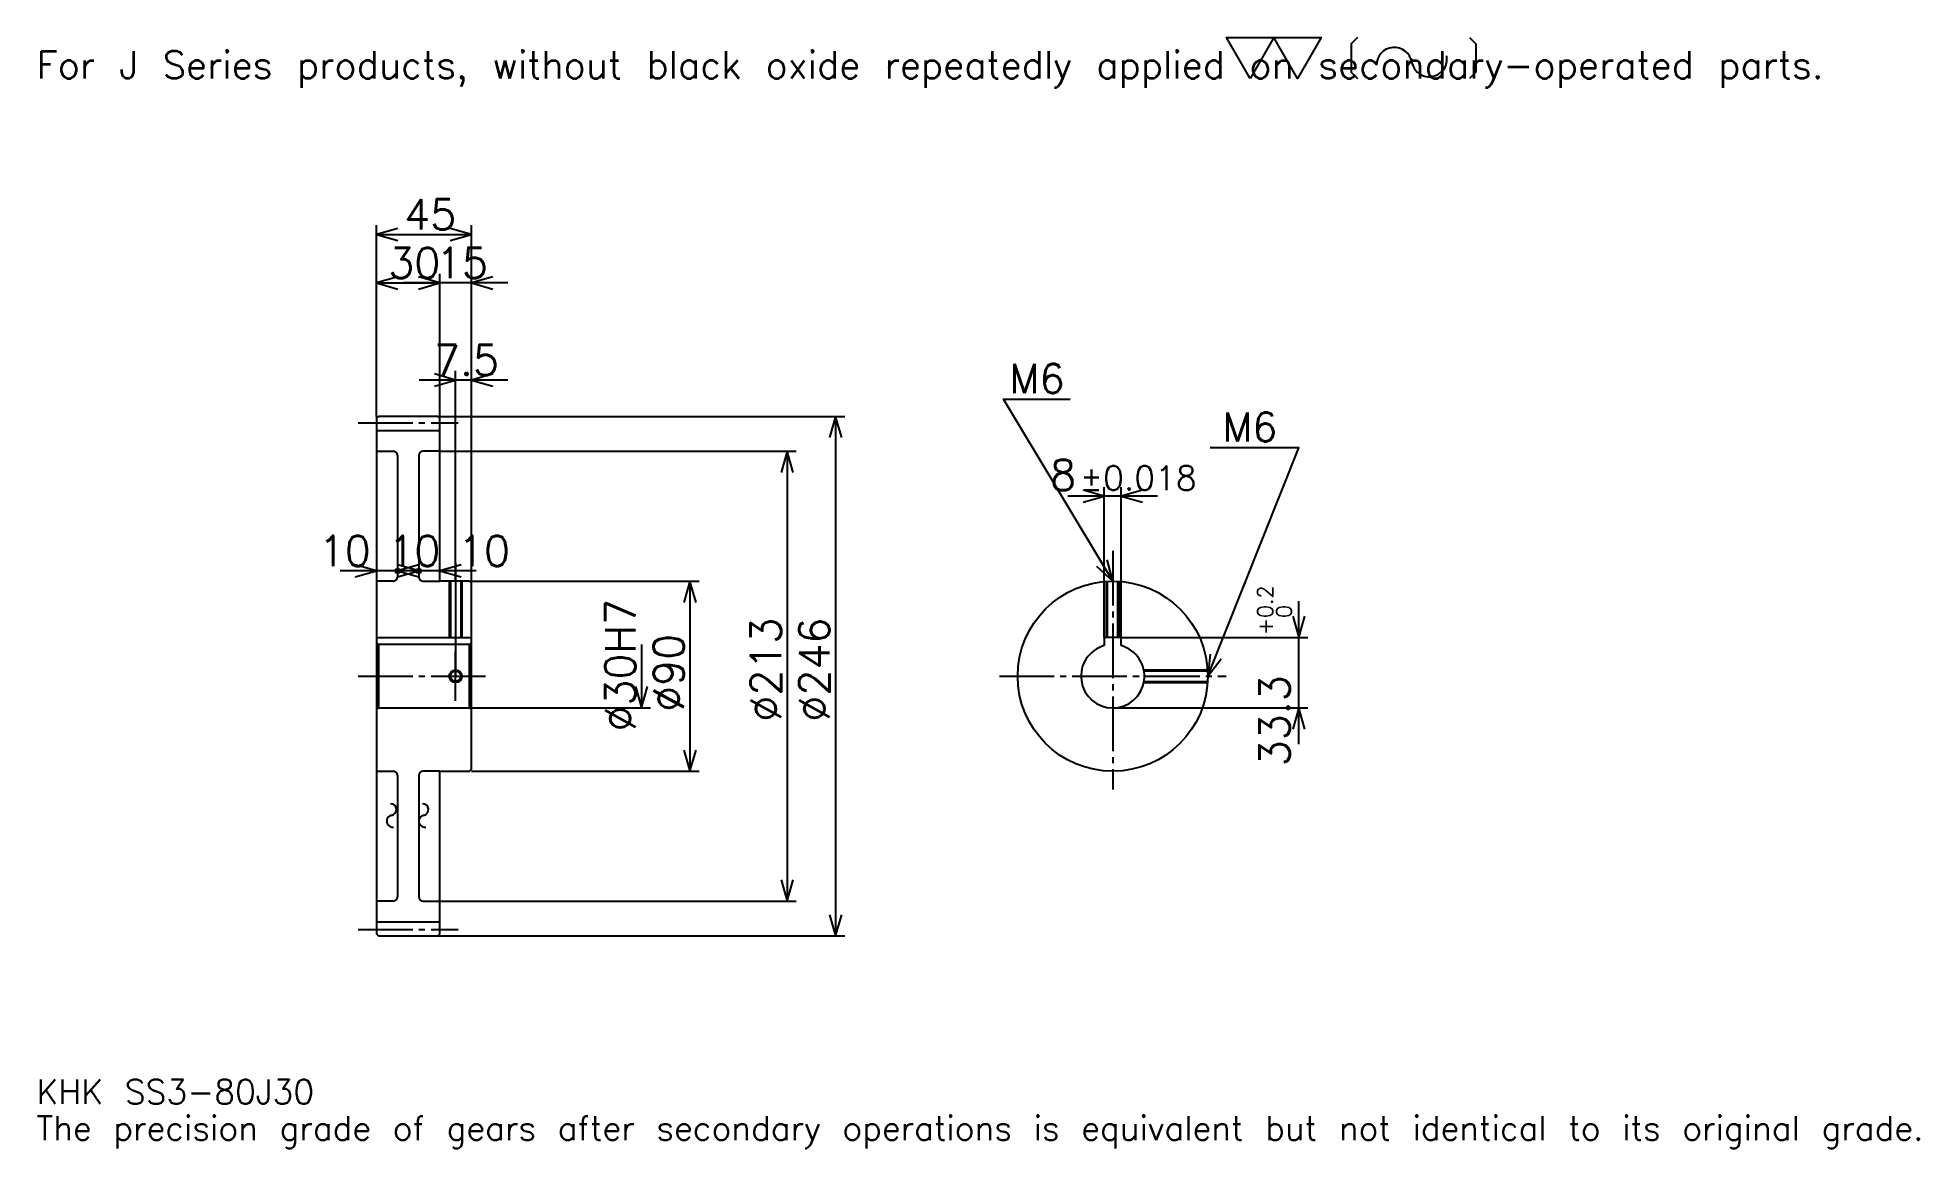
# Model space of a CAD drawing. Extents: x 29 to 920, y 11 to 536.
import ezdxf

# ---------------------------------------------------------------- set-up
doc = ezdxf.new("R2010")
doc.units = 0
doc.linetypes.add('DASHDOT', pattern=[34.468084, 25.851064, -2.87234, 2.87234, -2.87234])
doc.layers.get('0').update_dxf_attribs({"linetype": 'CONTINUOUS'})
doc.layers.add('DASHDOT', color=6, linetype='DASHDOT')
doc.styles.add('KANJI', font='TXT', dxfattribs={"bigfont": 'BIGFONT'})

msp = doc.modelspace()

# ---------------------------------------------------------------- linework, layer by layer
at = {"color": 5}
for p, q in [((189.574463, 357.095764), (189.574463, 447.574463)), ((234.574463, 357.095764), (234.574463, 447.574463)), ((189.574463, 443.265961), (234.574463, 443.265961)), ((189.574463, 420.287231), (219.574463, 420.287231)), ((251.808502, 420.287231), (202.340424, 420.287231)), ((219.574463, 357.095764), (219.574463, 424.595764)), ((251.808502, 374.329773), (209.840424, 374.329773)), ((227.074463, 357.095764), (227.074463, 378.638306)), ((189.574463, 357.095764), (189.574463, 356.095764)), ((218.574463, 357.095764), (234.574463, 357.095764)), ((219.574463, 356.095764), (219.574463, 357.095764)), ((227.074463, 279.095764), (227.074463, 357.095764)), ((227.074463, 279.095764), (227.074463, 357.095764)), ((234.574463, 357.095764), (411.223389, 357.095764)), ((234.574463, 278.095764), (234.574463, 357.095764)), ((406.914886, 357.095764), (406.914886, 111.095749)), ((219.574463, 340.595764), (234.574463, 340.595764)), ((234.574463, 340.595764), (388.24469, 340.595764)), ((383.936157, 340.595764), (383.936157, 127.595749)), ((534.085083, 252.395752), (534.085083, 323.617035)), ((542.085083, 252.395752), (542.085083, 323.617035)), ((559.319153, 319.308533), (516.851074, 319.308533)), ((216.808502, 283.968079), (172.340424, 283.968079)), ((226.808502, 283.968079), (182.340424, 283.968079)), ((236.808502, 283.968079), (192.340424, 283.968079)), ((234.574463, 279.095764), (342.287231, 279.095764)), ((337.978729, 279.095764), (337.978729, 189.095749)), ((626.170227, 201.86171), (626.170227, 269.629791)), ((542.085083, 252.395752), (630.47876, 252.395752)), ((315, 249.095749), (315, 219.095749)), ((234.574463, 219.095749), (319.308502, 219.095749)), ((538.085083, 219.095749), (630.47876, 219.095749)), ((234.574463, 189.095749), (342.287231, 189.095749)), ((219.574463, 127.595749), (234.574463, 127.595749)), ((234.574463, 127.595749), (388.24469, 127.595749)), ((218.574463, 111.095749), (234.574463, 111.095749)), ((234.574463, 111.095749), (411.223389, 111.095749))]:
    msp.add_line(p, q, dxfattribs=at)
at = {"color": 4}
for p, q in [((189.574463, 350.345764), (219.574463, 350.345764)), ((189.574463, 340.595764), (197.574463, 340.595764)), ((199.574463, 338.595764), (199.574463, 281.095764)), ((209.574463, 338.595764), (209.574463, 281.095764)), ((219.574463, 340.595764), (211.574463, 340.595764)), ((197.574463, 279.095764), (189.574463, 279.095764)), ((211.574463, 279.095764), (219.574463, 279.095764)), ((189.574463, 252.395752), (234.574463, 252.395752)), ((234.574463, 250.095749), (233.574463, 249.095749)), ((189.574463, 218.095749), (190.574463, 219.095749)), ((234.574463, 218.095749), (233.574463, 219.095749)), ((189.574463, 189.095749), (197.574463, 189.095749)), ((199.574463, 187.095749), (199.574463, 129.595749)), ((209.574463, 187.095749), (209.574463, 129.595749)), ((219.574463, 189.095749), (211.574463, 189.095749)), ((197.574463, 127.595749), (189.574463, 127.595749)), ((211.574463, 127.595749), (219.574463, 127.595749)), ((189.574463, 117.845749), (219.574463, 117.845749))]:
    msp.add_line(p, q, dxfattribs=at)
at = {"color": 7}
for points in [[(603.191467, 517.021301), (591.989319, 536.438354), (636.797852, 536.438354), (625.595703, 517.021301), (614.393616, 536.438354), (603.191467, 517.021301)], [(653.974426, 536.438354), (650.987183, 533.451111), (650.987183, 520.008545), (653.974426, 517.021301)], [(706.997864, 536.438354), (709.985107, 533.451111), (709.985107, 520.008545), (706.997864, 517.021301)]]:
    msp.add_lwpolyline(points, dxfattribs=at)
at = {"color": 5}
for points in [[(199.627655, 446.138306), (189.574463, 443.265961), (199.627655, 440.393616)], [(224.521271, 440.393616), (234.574463, 443.265961), (224.521271, 446.138306)], [(199.627655, 423.159607), (189.574463, 420.287231), (199.627655, 417.414917)], [(209.521271, 417.414917), (219.574463, 420.287231), (209.521271, 423.159607)], [(209.521271, 417.414917), (219.574463, 420.287231), (209.521271, 423.159607)], [(244.627655, 423.159607), (234.574463, 420.287231), (244.627655, 417.414917)], [(217.021271, 371.457458), (227.074463, 374.329773), (217.021271, 377.202148)], [(244.627655, 377.202148), (234.574463, 374.329773), (244.627655, 371.457458)], [(538.085083, 279.095764), (486.382965, 365.265961), (517.97876, 365.265961)], [(409.787231, 347.042542), (406.914886, 357.095764), (404.042542, 347.042542)], [(386.808533, 330.542542), (383.936157, 340.595764), (381.063843, 330.542542)], [(583.085083, 234.095749), (626.170166, 342.287231), (584.234009, 342.287231)], [(524.031921, 316.436188), (534.085083, 319.308533), (524.031921, 322.180847)], [(552.138306, 322.180847), (542.085083, 319.308533), (552.138306, 316.436188)], [(179.521271, 281.095764), (189.574463, 283.968079), (179.521271, 286.840424)], [(199.521271, 281.095764), (209.574463, 283.968079), (199.521271, 286.840424)], [(209.627655, 286.840424), (199.574463, 283.968079), (209.627655, 281.095764)], [(229.627655, 286.840424), (219.574463, 283.968079), (229.627655, 281.095764)], [(530.449768, 286.238464), (538.085083, 279.095764), (535.375793, 289.194092)], [(199.574463, 283.968079), (198.712769, 284.829803), (200.436157, 284.829803), (200.436157, 283.106384), (198.712769, 283.106384), (198.712769, 284.829803), (199.574463, 283.968079), (200.436157, 283.106384), (200.436157, 284.829803), (199.574463, 283.968079)], [(209.574463, 283.968079), (208.712769, 284.829803), (210.436157, 284.829803), (210.436157, 283.106384), (208.712769, 283.106384), (208.712769, 284.829803), (209.574463, 283.968079), (210.436157, 283.106384), (210.436157, 284.829803), (209.574463, 283.968079)], [(340.851074, 269.042542), (337.978729, 279.095764), (335.106384, 269.042542)], [(623.297852, 262.448944), (626.170227, 252.395752), (629.042603, 262.448944)], [(584.135986, 244.498276), (583.085083, 234.095749), (589.473022, 242.37291)], [(312.127655, 229.148941), (315, 219.095749), (317.872314, 229.148941)], [(629.042603, 209.042557), (626.170227, 219.095749), (623.297852, 209.042557)], [(335.106384, 199.148941), (337.978729, 189.095749), (340.851074, 199.148941)], [(381.063843, 137.648941), (383.936157, 127.595749), (386.808533, 137.648941)], [(404.042542, 121.148941), (406.914886, 111.095749), (409.787231, 121.148941)]]:
    msp.add_lwpolyline(points, dxfattribs=at)
at = {"color": 4}
for points in [[(219.574463, 356.095764), (218.574463, 357.095764), (190.574463, 357.095764), (189.574463, 356.095764), (189.574463, 218.095749)], [(189.574463, 218.095749), (189.574463, 112.095749), (190.574463, 111.095749), (218.574463, 111.095749), (219.574463, 112.095749), (219.574463, 189.095749), (233.574463, 189.095749), (234.574463, 190.095749), (234.574463, 278.095764), (233.574463, 279.095764), (219.574463, 279.095764), (219.574463, 356.095764)], [(224.074463, 279.095764), (224.074463, 252.395752)], [(224.614471, 279.095764), (224.614471, 252.395752)], [(229.534454, 279.095764), (229.534454, 252.395752)], [(230.074463, 279.095764), (230.074463, 252.395752)], [(535.085083, 252.395752), (535.085083, 278.995636)], [(535.625122, 252.395752), (535.625122, 279.028442)], [(540.545105, 252.395752), (540.545105, 279.028442)], [(541.085083, 252.395752), (541.085083, 278.995636)], [(189.574463, 250.095749), (190.574463, 249.095749), (190.574463, 219.095749), (233.574463, 219.095749), (233.574463, 249.095749), (190.574463, 249.095749)], [(542.085083, 248.552582), (542.085083, 252.395752), (534.085083, 252.395752), (534.085083, 248.552582)], [(552.782043, 237.095749), (582.984985, 237.095749)], [(552.882019, 236.555756), (583.017822, 236.555756)], [(552.882019, 231.635742), (583.017822, 231.635742)], [(552.782043, 231.095749), (582.984985, 231.095749)]]:
    msp.add_lwpolyline(points, dxfattribs=at)
for centre, radius in [((538.085083, 234.095749), 45), ((227.074463, 234.095749), 2.46)]:
    msp.add_circle(centre, radius, dxfattribs=at)
at = {"color": 7}
msp.add_circle((227.074463, 234.095749), 3, dxfattribs=at)
for centre, radius, start, end in [((671.337769, 523.40387), 8.401596, 10, 180), ((687.885681, 526.321716), 8.401596, 180, 10), ((196.258896, 170.920212), 2.800532, 280, 90), ((211.429108, 170.920212), 2.800532, 280, 90), ((197.231522, 165.404236), 2.800532, 90, 280), ((212.401733, 165.404236), 2.800532, 90, 280)]:
    msp.add_arc(centre, radius, start, end, dxfattribs=at)
at = {"color": 4}
for centre, radius, start, end in [((197.574463, 338.595764), 2, 0, 90), ((211.574463, 338.595764), 2, 90, 180), ((197.574463, 281.095764), 2, 270, 0), ((211.574463, 281.095764), 2, 180, 270), ((538.085083, 234.095749), 15, 105.466010323, 74.533989677), ((197.574463, 187.095749), 2, 0, 90), ((211.574463, 187.095749), 2, 90, 180), ((197.574463, 129.595749), 2, 270, 0), ((211.574463, 129.595749), 2, 180, 270)]:
    msp.add_arc(centre, radius, start, end, dxfattribs=at)
at = {"layer": 'DASHDOT', "color": 7}
for p, q in [((180.957443, 354.095764), (228.191483, 354.095764)), ((538.085083, 293.457458), (538.085083, 180.478729)), ((227.074463, 279.095764), (227.074463, 234.095749)), ((180.957443, 234.095749), (243.191483, 234.095749)), ((484.468079, 234.095749), (591.702148, 234.095749)), ((180.957443, 114.095749), (228.191483, 114.095749))]:
    msp.add_line(p, q, dxfattribs=at)
for points in [[(227.074463, 287.712769), (227.074463, 243.778732)], [(227.074463, 222.478729), (227.074463, 245.712769)], [(215.457443, 234.095749), (238.691483, 234.095749)]]:
    msp.add_lwpolyline(points, dxfattribs=at)

# ---------------------------------------------------------------- texts
at = {"color": 7, "style": 'KANJI'}
for s, height, p in [('For J Series products, without black oxide repeatedly applied on secondary-operated parts.', 12.925532, (28.723404, 517.021301)), ('45', 14.361702, (202.739349, 445.563843)), ('30', 14.361702, (195.239349, 422.585114)), ('15', 14.361702, (217.739349, 422.585114)), ('7.5', 14.361702, (216.821808, 376.627655)), ('M6', 13.787235, (489.25531, 368.138306)), ('M6', 13.787235, (589.978699, 345.159576)), ('8', 14.361702, (508.439728, 322.180847)), ('%%p0.018', 11.489362, (522.656006, 322.180847)), ('10', 14.361702, (162.287231, 286.265961)), ('10', 14.361702, (195.239349, 286.265961)), ('10', 14.361702, (228.191483, 286.265961)), ('KHK SS3-80J30', 11.489362, (28.723404, 31.595745)), ('The precision grade of gears after secondary operations is equivalent but not identical to its original grade.', 11.489362, (28.723404, 14.361702))]:
    msp.add_text(s, height=height, dxfattribs=at).set_placement(p)
for s, height, p in [('0.2', 7.180851, (613.819153, 261.671082)), ('%%c30H7', 14.361702, (312.127655, 207.885651)), ('%%c213', 14.361702, (381.063843, 212.553192)), ('%%c246', 14.361702, (404.042542, 212.553192)), ('+', 7.180851, (613.819153, 253.628525)), ('0', 7.180851, (622.723389, 261.671082)), ('%%c90', 14.361702, (335.106384, 217.220749)), ('33.3', 14.361702, (621.861694, 191.465393))]:
    msp.add_text(s, height=height, rotation=90, dxfattribs=at).set_placement(p)

doc.saveas('drawing.dxf')
